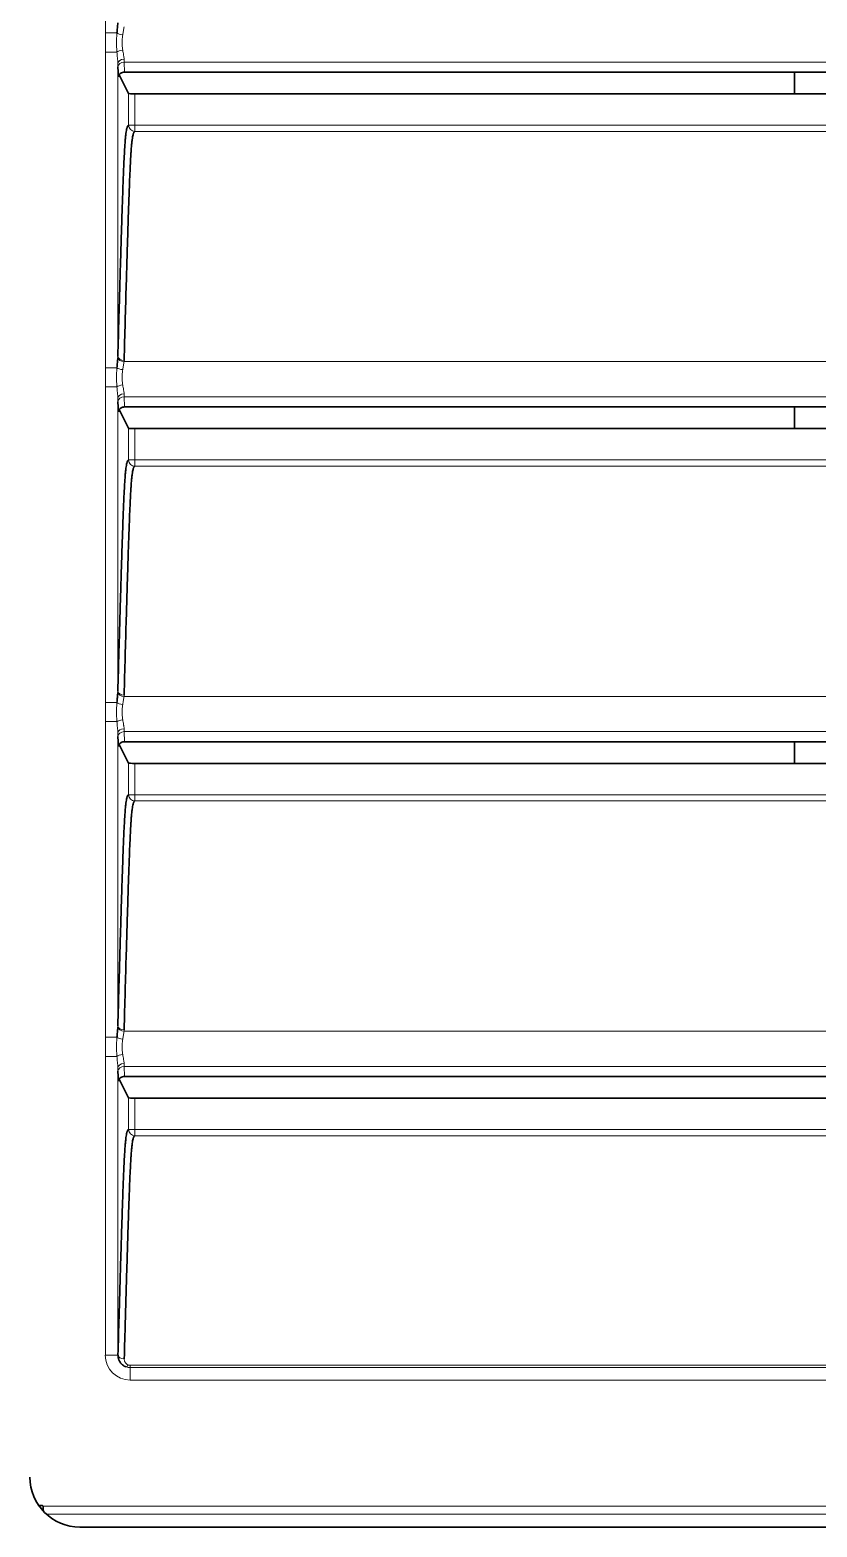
# Model space of a CAD drawing. Header units: inches. Extents: x -1096 to 3103, y -191 to 3207.
# Drawn here: x 615.4 to 646.9, y 1588.3 to 1648.2 of the extents above; entities that cross this region are included whole.
import ezdxf

# ---------------------------------------------------------------- set-up
doc = ezdxf.new("R2010")
doc.units = ezdxf.units.IN

msp = doc.modelspace()

# ---------------------------------------------------------------- linework, layer by layer
at = {"lineweight": 13}
for p, q in [((618.385, 1648.079), (618.385, 1660.713)), ((618.385, 1648.079), (618.848, 1648.079)), ((618.385, 1647.313), (618.848, 1647.313)), ((618.385, 1634.679), (618.385, 1647.313)), ((618.884, 1646.864), (618.884, 1635.131)), ((619.14, 1646.915), (619.157, 1646.51)), ((676.596, 1646.915), (619.14, 1646.915)), ((619.313, 1644.389), (619.313, 1645.657)), ((619.563, 1645.641), (619.563, 1644.389)), ((619.313, 1644.389), (619.563, 1644.389)), ((619.563, 1644.139), (619.563, 1644.389)), ((619.563, 1644.389), (676.172, 1644.389)), ((676.172, 1644.139), (619.563, 1644.139)), ((619.132, 1634.923), (676.604, 1634.923)), ((618.385, 1634.679), (618.848, 1634.679)), ((618.385, 1633.913), (618.848, 1633.913)), ((618.385, 1621.279), (618.385, 1633.913)), ((618.884, 1633.464), (618.884, 1621.731)), ((619.14, 1633.515), (619.157, 1633.11)), ((676.596, 1633.515), (619.14, 1633.515)), ((619.313, 1630.989), (619.313, 1632.257)), ((619.563, 1632.241), (619.563, 1630.989)), ((619.313, 1630.989), (619.563, 1630.989)), ((619.563, 1630.989), (676.172, 1630.989)), ((619.563, 1630.739), (619.563, 1630.989)), ((676.172, 1630.739), (619.563, 1630.739)), ((618.385, 1621.279), (618.848, 1621.279)), ((619.132, 1621.523), (676.604, 1621.523)), ((618.385, 1620.513), (618.848, 1620.513)), ((618.385, 1607.879), (618.385, 1620.513)), ((618.884, 1620.064), (618.884, 1608.331)), ((619.14, 1620.115), (619.157, 1619.71)), ((676.596, 1620.115), (619.14, 1620.115)), ((619.313, 1617.589), (619.313, 1618.857)), ((619.563, 1618.841), (619.563, 1617.589)), ((619.313, 1617.589), (619.563, 1617.589)), ((619.563, 1617.339), (619.563, 1617.589)), ((619.563, 1617.589), (676.172, 1617.589)), ((676.172, 1617.339), (619.563, 1617.339)), ((618.385, 1607.879), (618.848, 1607.879)), ((619.132, 1608.123), (676.604, 1608.123)), ((618.385, 1607.113), (618.848, 1607.113)), ((618.385, 1595.157), (618.385, 1607.113)), ((618.884, 1606.664), (618.884, 1595.157)), ((619.14, 1606.715), (619.157, 1606.31)), ((676.596, 1606.715), (619.14, 1606.715)), ((619.313, 1604.189), (619.313, 1605.457)), ((619.563, 1605.441), (619.563, 1604.189)), ((619.313, 1604.189), (619.563, 1604.189)), ((619.563, 1604.189), (676.172, 1604.189)), ((619.563, 1603.939), (619.563, 1604.189)), ((676.172, 1603.939), (619.563, 1603.939)), ((618.385, 1595.157), (618.884, 1595.157)), ((618.884, 1595.157), (618.891, 1595.164)), ((619.384, 1594.75), (676.351, 1594.75)), ((619.384, 1594.657), (619.384, 1594.75)), ((676.351, 1594.657), (619.384, 1594.657)), ((619.384, 1594.158), (619.384, 1594.657)), ((676.351, 1594.158), (619.384, 1594.158)), ((615.891, 1589.117), (740.844, 1589.117)), ((740.705, 1588.788), (616.03, 1588.788))]:
    msp.add_line(p, q, dxfattribs=at)
at = {"lineweight": 35}
for p, q in [((618.907, 1646.319), (618.89, 1646.72)), ((619.313, 1645.657), (618.937, 1646.403)), ((676.578, 1646.51), (619.157, 1646.51)), ((645.968, 1645.64), (645.968, 1646.509)), ((676.172, 1645.641), (619.563, 1645.641)), ((618.907, 1632.919), (618.89, 1633.32)), ((619.313, 1632.257), (618.937, 1633.003)), ((676.578, 1633.11), (619.157, 1633.11)), ((645.968, 1632.237), (645.968, 1633.105)), ((676.172, 1632.241), (619.563, 1632.241)), ((618.907, 1619.519), (618.89, 1619.92)), ((619.313, 1618.857), (618.937, 1619.603)), ((676.578, 1619.71), (619.157, 1619.71)), ((645.968, 1618.841), (645.968, 1619.71)), ((676.172, 1618.841), (619.563, 1618.841)), ((618.907, 1606.119), (618.89, 1606.52)), ((619.313, 1605.457), (618.937, 1606.203)), ((676.578, 1606.31), (619.157, 1606.31)), ((676.172, 1605.441), (619.563, 1605.441)), ((615.876, 1589.132), (615.891, 1589.117)), ((617.368, 1588.275), (739.368, 1588.275))]:
    msp.add_line(p, q, dxfattribs=at)
msp.add_arc((617.368, 1590.275), 2, 180, 270, dxfattribs=at)
at = {"lineweight": 13}
for centre, major_axis, ratio, start_param, end_param in [((619.079, 1648.079), (-0.248, 0.033), 0.303681, 0.408018, 1.610641), ((619.079, 1647.313), (-0.248, -0.033), 0.303681, 4.672545, 5.875168), ((619.134, 1646.864), (-0.25, -0.008), 0.665625, 4.69165, 6.236404), ((618.917, 1647.696), (0, 1.25), 0.034921, 2.299368, 2.466852), ((619.14, 1646.72), (-0.25, -0.011), 0.780579, 4.678329, 6.227322), ((619.167, 1647.696), (0, 1), 0.043651, 2.299368, 2.466852), ((619.563, 1644.389), (-0.066, 0.241), 0.999345, 1.301791, 2.872251), ((619.132, 1635.079), (-0.249, 0.018), 0.625593, 0.115951, 1.616349), ((619.134, 1635.131), (-0.25, 0.007), 0.626591, 0.044795, 1.588394), ((619.079, 1634.679), (-0.248, 0.033), 0.303681, 0.408018, 1.610641), ((619.079, 1633.913), (-0.248, -0.033), 0.303681, 4.672545, 5.875168), ((619.134, 1633.464), (-0.25, -0.008), 0.665625, 4.69165, 6.236404), ((619.167, 1634.296), (0, 1), 0.043651, 2.299368, 2.466852), ((618.917, 1634.296), (0, 1.25), 0.034921, 2.299368, 2.466852), ((619.14, 1633.32), (-0.25, -0.011), 0.780579, 4.678329, 6.227322), ((619.563, 1630.989), (-0.066, 0.241), 0.999345, 1.301791, 2.872251), ((619.132, 1621.679), (-0.249, 0.018), 0.625593, 0.115951, 1.616349), ((619.134, 1621.731), (-0.25, 0.007), 0.626591, 0.044795, 1.588394), ((619.079, 1621.279), (-0.248, 0.033), 0.303681, 0.408018, 1.610641), ((619.079, 1620.513), (-0.248, -0.033), 0.303681, 4.672545, 5.875168), ((619.134, 1620.064), (-0.25, -0.008), 0.665625, 4.69165, 6.236404), ((618.917, 1620.896), (0, 1.25), 0.034921, 2.299368, 2.466852), ((619.14, 1619.92), (-0.25, -0.011), 0.780579, 4.678329, 6.227322), ((619.167, 1620.896), (0, 1), 0.043651, 2.299368, 2.466852), ((619.563, 1617.589), (-0.066, 0.241), 0.999345, 1.301791, 2.872251), ((619.079, 1607.879), (-0.248, 0.033), 0.303681, 0.408018, 1.610641), ((619.132, 1608.279), (-0.249, 0.018), 0.625593, 0.115951, 1.616349), ((619.134, 1608.331), (-0.25, 0.007), 0.626591, 0.044795, 1.588394), ((619.079, 1607.113), (-0.248, -0.033), 0.303681, 4.672545, 5.875168), ((619.134, 1606.664), (-0.25, -0.008), 0.665625, 4.69165, 6.236404), ((618.917, 1607.496), (0, 1.25), 0.034921, 2.299368, 2.466852), ((619.14, 1606.52), (-0.25, -0.011), 0.780579, 4.678329, 6.227322), ((619.167, 1607.496), (0, 1), 0.043651, 2.299368, 2.466852), ((619.563, 1604.189), (-0.066, 0.241), 0.999345, 1.301791, 2.872251), ((619.385, 1595.158), (0.708, 0.708), 0.998783, 2.356803, 3.926382), ((619.385, 1595.158), (0.355, 0.355), 0.996359, 2.356803, 3.580817), ((619.141, 1595.164), (0.25, -0.007), 0.627253, 3.186419, 4.730036), ((619.299, 1594.922), (0.088, 0.234), 0.271456, 3.187994, 4.085147)]:
    msp.add_ellipse(centre, major_axis=major_axis, ratio=ratio, start_param=start_param, end_param=end_param, dxfattribs=at)
at = {"lineweight": 35}
for centre, major_axis, ratio, start_param, end_param in [((619.563, 1645.658), (0.25, 0), 0.06935, 3.176499, 4.712389), ((619.563, 1632.258), (0.25, 0), 0.06935, 3.176499, 4.712389), ((619.563, 1618.858), (0.25, 0), 0.06935, 3.176499, 4.712389), ((619.563, 1605.458), (0.25, 0), 0.06935, 3.176499, 4.712389), ((615.626, 1589.132), (0.25, 0), 0.034921, 0.034907, 1.18284), ((615.891, 1588.617), (0, 0.5), 0.034921, 5.34021, 6.248279)]:
    msp.add_ellipse(centre, major_axis=major_axis, ratio=ratio, start_param=start_param, end_param=end_param, dxfattribs=at)
at = {"lineweight": 13}
for points, knots in [([(618.385, 1647.313), (618.385, 1647.377), (618.387, 1647.441), (618.389, 1647.569), (618.391, 1647.632), (618.391, 1647.76), (618.389, 1647.824), (618.387, 1647.951), (618.385, 1648.015), (618.385, 1648.079)], [0, 0, 0, 0, 0.25, 0.25, 0.5, 0.5, 0.75, 0.75, 1, 1, 1, 1]), ([(618.848, 1647.313), (618.845, 1647.345), (618.843, 1647.377), (618.84, 1647.44), (618.839, 1647.472), (618.836, 1647.567), (618.835, 1647.631), (618.835, 1647.727), (618.835, 1647.759), (618.836, 1647.824), (618.837, 1647.856), (618.839, 1647.92), (618.84, 1647.952), (618.843, 1648.015), (618.845, 1648.047), (618.848, 1648.079)], [0, 0, 0, 0, 0.125, 0.125, 0.25, 0.25, 0.5, 0.5, 0.625, 0.625, 0.75, 0.75, 0.875, 0.875, 1, 1, 1, 1]), ([(619.079, 1648.002), (619.075, 1647.977), (619.072, 1647.952), (619.066, 1647.902), (619.064, 1647.877), (619.061, 1647.826), (619.059, 1647.8), (619.058, 1647.748), (619.057, 1647.722), (619.057, 1647.643), (619.059, 1647.592), (619.064, 1647.515), (619.066, 1647.49), (619.072, 1647.44), (619.075, 1647.415), (619.079, 1647.39)], [0, 0, 0, 0, 0.125, 0.125, 0.25, 0.25, 0.375, 0.375, 0.5, 0.5, 0.75, 0.75, 0.875, 0.875, 1, 1, 1, 1]), ([(619.132, 1648.323), (619.127, 1648.274), (619.119, 1648.223), (619.104, 1648.143), (619.099, 1648.116), (619.089, 1648.06), (619.084, 1648.031), (619.079, 1648.002)], [0, 0, 0, 0, 0.5, 0.5, 0.75, 0.75, 1, 1, 1, 1]), ([(619.079, 1647.39), (619.09, 1647.324), (619.103, 1647.261), (619.116, 1647.185), (619.118, 1647.171), (619.123, 1647.141), (619.125, 1647.127), (619.131, 1647.084), (619.133, 1647.057), (619.134, 1647.03)], [0, 0, 0, 0, 0.5, 0.5, 0.625, 0.625, 0.75, 0.75, 1, 1, 1, 1]), ([(618.884, 1646.864), (618.884, 1646.899), (618.882, 1646.934), (618.877, 1647.008), (618.873, 1647.045), (618.863, 1647.157), (618.855, 1647.235), (618.848, 1647.313)], [0, 0, 0, 0, 0.25, 0.25, 0.5, 0.5, 1, 1, 1, 1]), ([(619.132, 1634.923), (619.127, 1634.874), (619.119, 1634.823), (619.104, 1634.743), (619.099, 1634.716), (619.089, 1634.66), (619.084, 1634.631), (619.079, 1634.602)], [0, 0, 0, 0, 0.5, 0.5, 0.75, 0.75, 1, 1, 1, 1]), ([(618.385, 1633.913), (618.385, 1633.977), (618.387, 1634.041), (618.389, 1634.169), (618.391, 1634.232), (618.391, 1634.36), (618.389, 1634.424), (618.387, 1634.551), (618.385, 1634.615), (618.385, 1634.679)], [0, 0, 0, 0, 0.25, 0.25, 0.5, 0.5, 0.75, 0.75, 1, 1, 1, 1]), ([(618.848, 1633.913), (618.845, 1633.945), (618.843, 1633.977), (618.84, 1634.04), (618.839, 1634.072), (618.836, 1634.167), (618.835, 1634.231), (618.835, 1634.327), (618.835, 1634.359), (618.836, 1634.424), (618.837, 1634.456), (618.839, 1634.52), (618.84, 1634.552), (618.843, 1634.615), (618.845, 1634.647), (618.848, 1634.679)], [0, 0, 0, 0, 0.125, 0.125, 0.25, 0.25, 0.5, 0.5, 0.625, 0.625, 0.75, 0.75, 0.875, 0.875, 1, 1, 1, 1]), ([(619.079, 1634.602), (619.075, 1634.577), (619.072, 1634.552), (619.066, 1634.502), (619.064, 1634.477), (619.061, 1634.426), (619.059, 1634.4), (619.058, 1634.348), (619.057, 1634.322), (619.057, 1634.243), (619.059, 1634.192), (619.064, 1634.115), (619.066, 1634.09), (619.072, 1634.04), (619.075, 1634.015), (619.079, 1633.99)], [0, 0, 0, 0, 0.125, 0.125, 0.25, 0.25, 0.375, 0.375, 0.5, 0.5, 0.75, 0.75, 0.875, 0.875, 1, 1, 1, 1]), ([(618.884, 1633.464), (618.884, 1633.499), (618.882, 1633.534), (618.877, 1633.608), (618.873, 1633.645), (618.863, 1633.757), (618.855, 1633.835), (618.848, 1633.913)], [0, 0, 0, 0, 0.25, 0.25, 0.5, 0.5, 1, 1, 1, 1]), ([(619.079, 1633.99), (619.09, 1633.924), (619.103, 1633.861), (619.116, 1633.785), (619.118, 1633.771), (619.123, 1633.741), (619.125, 1633.727), (619.131, 1633.684), (619.133, 1633.657), (619.134, 1633.63)], [0, 0, 0, 0, 0.5, 0.5, 0.625, 0.625, 0.75, 0.75, 1, 1, 1, 1]), ([(618.385, 1620.513), (618.385, 1620.577), (618.387, 1620.641), (618.389, 1620.769), (618.391, 1620.832), (618.391, 1620.96), (618.389, 1621.024), (618.387, 1621.151), (618.385, 1621.215), (618.385, 1621.279)], [0, 0, 0, 0, 0.25, 0.25, 0.5, 0.5, 0.75, 0.75, 1, 1, 1, 1]), ([(618.848, 1620.513), (618.845, 1620.545), (618.843, 1620.577), (618.84, 1620.64), (618.839, 1620.672), (618.836, 1620.767), (618.835, 1620.831), (618.835, 1620.927), (618.835, 1620.959), (618.836, 1621.024), (618.837, 1621.056), (618.839, 1621.12), (618.84, 1621.152), (618.843, 1621.215), (618.845, 1621.247), (618.848, 1621.279)], [0, 0, 0, 0, 0.125, 0.125, 0.25, 0.25, 0.5, 0.5, 0.625, 0.625, 0.75, 0.75, 0.875, 0.875, 1, 1, 1, 1]), ([(619.079, 1621.202), (619.075, 1621.177), (619.072, 1621.152), (619.066, 1621.102), (619.064, 1621.077), (619.061, 1621.026), (619.059, 1621), (619.058, 1620.948), (619.057, 1620.922), (619.057, 1620.843), (619.059, 1620.792), (619.064, 1620.715), (619.066, 1620.69), (619.072, 1620.64), (619.075, 1620.615), (619.079, 1620.59)], [0, 0, 0, 0, 0.125, 0.125, 0.25, 0.25, 0.375, 0.375, 0.5, 0.5, 0.75, 0.75, 0.875, 0.875, 1, 1, 1, 1]), ([(619.132, 1621.523), (619.127, 1621.474), (619.119, 1621.423), (619.104, 1621.343), (619.099, 1621.316), (619.089, 1621.26), (619.084, 1621.231), (619.079, 1621.202)], [0, 0, 0, 0, 0.5, 0.5, 0.75, 0.75, 1, 1, 1, 1]), ([(618.884, 1620.064), (618.884, 1620.099), (618.882, 1620.134), (618.877, 1620.208), (618.873, 1620.245), (618.863, 1620.357), (618.855, 1620.435), (618.848, 1620.513)], [0, 0, 0, 0, 0.25, 0.25, 0.5, 0.5, 1, 1, 1, 1]), ([(619.079, 1620.59), (619.09, 1620.524), (619.103, 1620.461), (619.116, 1620.385), (619.118, 1620.371), (619.123, 1620.341), (619.125, 1620.327), (619.131, 1620.284), (619.133, 1620.257), (619.134, 1620.23)], [0, 0, 0, 0, 0.5, 0.5, 0.625, 0.625, 0.75, 0.75, 1, 1, 1, 1]), ([(618.385, 1607.113), (618.385, 1607.177), (618.387, 1607.241), (618.389, 1607.369), (618.391, 1607.432), (618.391, 1607.56), (618.389, 1607.624), (618.387, 1607.751), (618.385, 1607.815), (618.385, 1607.879)], [0, 0, 0, 0, 0.25, 0.25, 0.5, 0.5, 0.75, 0.75, 1, 1, 1, 1]), ([(618.848, 1607.113), (618.845, 1607.145), (618.843, 1607.177), (618.84, 1607.24), (618.839, 1607.272), (618.836, 1607.367), (618.835, 1607.431), (618.835, 1607.527), (618.835, 1607.559), (618.836, 1607.624), (618.837, 1607.656), (618.839, 1607.72), (618.84, 1607.752), (618.843, 1607.815), (618.845, 1607.847), (618.848, 1607.879)], [0, 0, 0, 0, 0.125, 0.125, 0.25, 0.25, 0.5, 0.5, 0.625, 0.625, 0.75, 0.75, 0.875, 0.875, 1, 1, 1, 1]), ([(619.132, 1608.123), (619.127, 1608.074), (619.119, 1608.023), (619.104, 1607.943), (619.099, 1607.916), (619.089, 1607.86), (619.084, 1607.831), (619.079, 1607.802)], [0, 0, 0, 0, 0.5, 0.5, 0.75, 0.75, 1, 1, 1, 1]), ([(619.079, 1607.802), (619.075, 1607.777), (619.072, 1607.752), (619.066, 1607.702), (619.064, 1607.677), (619.061, 1607.626), (619.059, 1607.6), (619.058, 1607.548), (619.057, 1607.522), (619.057, 1607.443), (619.059, 1607.392), (619.064, 1607.315), (619.066, 1607.29), (619.072, 1607.24), (619.075, 1607.215), (619.079, 1607.19)], [0, 0, 0, 0, 0.125, 0.125, 0.25, 0.25, 0.375, 0.375, 0.5, 0.5, 0.75, 0.75, 0.875, 0.875, 1, 1, 1, 1]), ([(618.884, 1606.664), (618.884, 1606.699), (618.882, 1606.734), (618.877, 1606.808), (618.873, 1606.845), (618.863, 1606.957), (618.855, 1607.035), (618.848, 1607.113)], [0, 0, 0, 0, 0.25, 0.25, 0.5, 0.5, 1, 1, 1, 1]), ([(619.079, 1607.19), (619.09, 1607.124), (619.103, 1607.061), (619.116, 1606.985), (619.118, 1606.971), (619.123, 1606.941), (619.125, 1606.927), (619.131, 1606.884), (619.133, 1606.857), (619.134, 1606.83)], [0, 0, 0, 0, 0.5, 0.5, 0.625, 0.625, 0.75, 0.75, 1, 1, 1, 1]), ([(619.141, 1595.007), (619.14, 1594.983), (619.143, 1594.959), (619.15, 1594.93), (619.152, 1594.924), (619.155, 1594.913), (619.158, 1594.907), (619.165, 1594.89), (619.17, 1594.879), (619.183, 1594.857), (619.19, 1594.847), (619.203, 1594.832), (619.207, 1594.827), (619.216, 1594.817), (619.221, 1594.813), (619.237, 1594.8), (619.248, 1594.791), (619.272, 1594.777), (619.285, 1594.77), (619.299, 1594.765)], [0, 0, 0, 0, 0.25, 0.25, 0.3125, 0.3125, 0.375, 0.375, 0.5, 0.5, 0.625, 0.625, 0.6875, 0.6875, 0.75, 0.75, 0.875, 0.875, 1, 1, 1, 1]), ([(619.384, 1594.657), (619.355, 1594.657), (619.326, 1594.659), (619.269, 1594.669), (619.242, 1594.677), (619.215, 1594.687)], [0, 0, 0, 0, 0.5, 0.5, 1, 1, 1, 1]), ([(619.299, 1594.765), (619.313, 1594.76), (619.326, 1594.756), (619.355, 1594.751), (619.369, 1594.75), (619.384, 1594.75)], [0, 0, 0, 0, 0.5, 0.5, 1, 1, 1, 1])]:
    msp.add_open_spline(points, degree=3, knots=knots, dxfattribs=at)
at = {"lineweight": 35}
for points, knots in [([(618.848, 1648.079), (618.851, 1648.113), (618.854, 1648.148), (618.861, 1648.217), (618.864, 1648.251), (618.871, 1648.317), (618.874, 1648.35), (618.879, 1648.416), (618.881, 1648.448), (618.883, 1648.479)], [0, 0, 0, 0, 0.25, 0.25, 0.5, 0.5, 0.75, 0.75, 1, 1, 1, 1]), ([(619.157, 1646.51), (619.141, 1646.51), (619.125, 1646.509), (619.101, 1646.505), (619.094, 1646.503), (619.078, 1646.5), (619.07, 1646.498), (619.048, 1646.491), (619.034, 1646.485), (619.007, 1646.471), (618.994, 1646.463), (618.971, 1646.445), (618.961, 1646.436), (618.947, 1646.42), (618.943, 1646.415), (618.935, 1646.404), (618.931, 1646.398), (618.922, 1646.381), (618.917, 1646.369), (618.91, 1646.344), (618.908, 1646.332), (618.907, 1646.319)], [0, 0, 0, 0, 0.125, 0.125, 0.1875, 0.1875, 0.25, 0.25, 0.375, 0.375, 0.5, 0.5, 0.625, 0.625, 0.6875, 0.6875, 0.75, 0.75, 0.875, 0.875, 1, 1, 1, 1]), ([(618.884, 1635.131), (618.899, 1635.653), (618.914, 1636.175), (618.936, 1636.953), (618.943, 1637.213), (618.958, 1637.73), (618.966, 1637.988), (618.981, 1638.502), (618.988, 1638.758), (619.004, 1639.268), (619.011, 1639.522), (619.027, 1640.026), (619.034, 1640.276), (619.05, 1640.772), (619.058, 1641.018), (619.07, 1641.38), (619.074, 1641.5), (619.081, 1641.678), (619.083, 1641.737), (619.087, 1641.855), (619.089, 1641.913), (619.095, 1642.086), (619.104, 1642.313), (619.113, 1642.531), (619.126, 1642.849), (619.136, 1643.049), (619.151, 1643.323), (619.156, 1643.41), (619.162, 1643.512), (619.163, 1643.532), (619.166, 1643.571), (619.17, 1643.629), (619.174, 1643.683), (619.182, 1643.786), (619.187, 1643.848), (619.198, 1643.96), (619.204, 1644.01), (619.22, 1644.142), (619.232, 1644.206), (619.246, 1644.267), (619.249, 1644.278), (619.255, 1644.298), (619.258, 1644.307), (619.266, 1644.332), (619.272, 1644.345), (619.284, 1644.366), (619.29, 1644.373), (619.301, 1644.384), (619.307, 1644.388), (619.313, 1644.389)], [0, 0, 0, 0, 0.125, 0.125, 0.1875, 0.1875, 0.25, 0.25, 0.3125, 0.3125, 0.375, 0.375, 0.4375, 0.4375, 0.5, 0.5, 0.53125, 0.53125, 0.546875, 0.546875, 0.5625, 0.5625, 0.59375, 0.625, 0.625, 0.6875, 0.6875, 0.71875, 0.71875, 0.726562, 0.726562, 0.734375, 0.75, 0.75, 0.78125, 0.78125, 0.8125, 0.8125, 0.875, 0.875, 0.890625, 0.890625, 0.90625, 0.90625, 0.9375, 0.9375, 0.96875, 0.96875, 1, 1, 1, 1]), ([(619.563, 1644.139), (619.557, 1644.138), (619.551, 1644.135), (619.54, 1644.124), (619.534, 1644.116), (619.522, 1644.096), (619.516, 1644.083), (619.507, 1644.059), (619.505, 1644.05), (619.499, 1644.03), (619.496, 1644.019), (619.481, 1643.959), (619.47, 1643.895), (619.453, 1643.764), (619.447, 1643.714), (619.436, 1643.603), (619.43, 1643.54), (619.422, 1643.437), (619.419, 1643.401), (619.415, 1643.344), (619.414, 1643.325), (619.411, 1643.286), (619.41, 1643.265), (619.404, 1643.163), (619.398, 1643.077), (619.388, 1642.895), (619.384, 1642.799), (619.374, 1642.601), (619.365, 1642.396), (619.356, 1642.18), (619.347, 1641.959), (619.343, 1641.847), (619.335, 1641.618), (619.331, 1641.502), (619.322, 1641.267), (619.318, 1641.149), (619.306, 1640.79), (619.298, 1640.547), (619.283, 1640.057), (619.275, 1639.809), (619.26, 1639.31), (619.252, 1639.06), (619.237, 1638.556), (619.23, 1638.303), (619.207, 1637.541), (619.193, 1637.03), (619.163, 1636.005), (619.149, 1635.49), (619.134, 1634.974)], [0, 0, 0, 0, 0.03125, 0.03125, 0.0625, 0.0625, 0.09375, 0.09375, 0.109375, 0.109375, 0.125, 0.125, 0.1875, 0.1875, 0.21875, 0.21875, 0.25, 0.25, 0.265625, 0.265625, 0.273437, 0.273437, 0.28125, 0.28125, 0.3125, 0.3125, 0.34375, 0.34375, 0.375, 0.40625, 0.40625, 0.4375, 0.4375, 0.46875, 0.46875, 0.5, 0.5, 0.5625, 0.5625, 0.625, 0.625, 0.6875, 0.6875, 0.75, 0.75, 0.875, 0.875, 1, 1, 1, 1]), ([(618.848, 1634.679), (618.851, 1634.713), (618.854, 1634.748), (618.861, 1634.817), (618.864, 1634.851), (618.871, 1634.917), (618.874, 1634.95), (618.879, 1635.016), (618.881, 1635.048), (618.883, 1635.079)], [0, 0, 0, 0, 0.25, 0.25, 0.5, 0.5, 0.75, 0.75, 1, 1, 1, 1]), ([(619.157, 1633.11), (619.141, 1633.11), (619.125, 1633.109), (619.101, 1633.105), (619.094, 1633.103), (619.078, 1633.1), (619.07, 1633.098), (619.048, 1633.091), (619.034, 1633.085), (619.007, 1633.071), (618.994, 1633.063), (618.971, 1633.045), (618.961, 1633.036), (618.947, 1633.02), (618.943, 1633.015), (618.935, 1633.004), (618.931, 1632.998), (618.922, 1632.981), (618.917, 1632.969), (618.91, 1632.944), (618.908, 1632.932), (618.907, 1632.919)], [0, 0, 0, 0, 0.125, 0.125, 0.1875, 0.1875, 0.25, 0.25, 0.375, 0.375, 0.5, 0.5, 0.625, 0.625, 0.6875, 0.6875, 0.75, 0.75, 0.875, 0.875, 1, 1, 1, 1]), ([(618.884, 1621.731), (618.899, 1622.253), (618.914, 1622.775), (618.936, 1623.553), (618.943, 1623.813), (618.958, 1624.33), (618.966, 1624.588), (618.981, 1625.102), (618.988, 1625.358), (619.004, 1625.868), (619.011, 1626.122), (619.027, 1626.626), (619.034, 1626.876), (619.05, 1627.372), (619.058, 1627.618), (619.07, 1627.98), (619.074, 1628.1), (619.081, 1628.278), (619.083, 1628.337), (619.087, 1628.455), (619.089, 1628.513), (619.095, 1628.686), (619.104, 1628.913), (619.113, 1629.131), (619.126, 1629.449), (619.136, 1629.649), (619.151, 1629.923), (619.156, 1630.01), (619.162, 1630.112), (619.163, 1630.132), (619.166, 1630.171), (619.17, 1630.229), (619.174, 1630.283), (619.182, 1630.386), (619.187, 1630.448), (619.198, 1630.56), (619.204, 1630.61), (619.22, 1630.742), (619.232, 1630.806), (619.246, 1630.867), (619.249, 1630.878), (619.255, 1630.898), (619.258, 1630.907), (619.266, 1630.932), (619.272, 1630.945), (619.284, 1630.966), (619.29, 1630.973), (619.301, 1630.984), (619.307, 1630.988), (619.313, 1630.989)], [0, 0, 0, 0, 0.125, 0.125, 0.1875, 0.1875, 0.25, 0.25, 0.3125, 0.3125, 0.375, 0.375, 0.4375, 0.4375, 0.5, 0.5, 0.53125, 0.53125, 0.546875, 0.546875, 0.5625, 0.5625, 0.59375, 0.625, 0.625, 0.6875, 0.6875, 0.71875, 0.71875, 0.726562, 0.726562, 0.734375, 0.75, 0.75, 0.78125, 0.78125, 0.8125, 0.8125, 0.875, 0.875, 0.890625, 0.890625, 0.90625, 0.90625, 0.9375, 0.9375, 0.96875, 0.96875, 1, 1, 1, 1]), ([(619.563, 1630.739), (619.557, 1630.738), (619.551, 1630.735), (619.54, 1630.724), (619.534, 1630.716), (619.522, 1630.696), (619.516, 1630.683), (619.507, 1630.659), (619.505, 1630.65), (619.499, 1630.63), (619.496, 1630.619), (619.481, 1630.559), (619.47, 1630.495), (619.453, 1630.364), (619.447, 1630.314), (619.436, 1630.203), (619.43, 1630.14), (619.422, 1630.037), (619.419, 1630.001), (619.415, 1629.944), (619.414, 1629.925), (619.411, 1629.886), (619.41, 1629.865), (619.404, 1629.763), (619.398, 1629.677), (619.388, 1629.495), (619.384, 1629.399), (619.374, 1629.201), (619.365, 1628.996), (619.356, 1628.78), (619.347, 1628.559), (619.343, 1628.447), (619.335, 1628.218), (619.331, 1628.102), (619.322, 1627.867), (619.318, 1627.749), (619.306, 1627.39), (619.298, 1627.147), (619.283, 1626.657), (619.275, 1626.409), (619.26, 1625.91), (619.252, 1625.66), (619.237, 1625.156), (619.23, 1624.903), (619.207, 1624.141), (619.193, 1623.63), (619.163, 1622.605), (619.149, 1622.09), (619.134, 1621.574)], [0, 0, 0, 0, 0.03125, 0.03125, 0.0625, 0.0625, 0.09375, 0.09375, 0.109375, 0.109375, 0.125, 0.125, 0.1875, 0.1875, 0.21875, 0.21875, 0.25, 0.25, 0.265625, 0.265625, 0.273438, 0.273438, 0.28125, 0.28125, 0.3125, 0.3125, 0.34375, 0.34375, 0.375, 0.40625, 0.40625, 0.4375, 0.4375, 0.46875, 0.46875, 0.5, 0.5, 0.5625, 0.5625, 0.625, 0.625, 0.6875, 0.6875, 0.75, 0.75, 0.875, 0.875, 1, 1, 1, 1]), ([(618.848, 1621.279), (618.851, 1621.313), (618.854, 1621.348), (618.861, 1621.417), (618.864, 1621.451), (618.871, 1621.517), (618.874, 1621.55), (618.879, 1621.616), (618.881, 1621.648), (618.883, 1621.679)], [0, 0, 0, 0, 0.25, 0.25, 0.5, 0.5, 0.75, 0.75, 1, 1, 1, 1]), ([(619.157, 1619.71), (619.141, 1619.71), (619.125, 1619.709), (619.101, 1619.705), (619.094, 1619.703), (619.078, 1619.7), (619.07, 1619.698), (619.048, 1619.691), (619.034, 1619.685), (619.007, 1619.671), (618.994, 1619.663), (618.971, 1619.645), (618.961, 1619.636), (618.947, 1619.62), (618.943, 1619.615), (618.935, 1619.604), (618.931, 1619.598), (618.922, 1619.581), (618.917, 1619.569), (618.91, 1619.544), (618.908, 1619.532), (618.907, 1619.519)], [0, 0, 0, 0, 0.125, 0.125, 0.1875, 0.1875, 0.25, 0.25, 0.375, 0.375, 0.5, 0.5, 0.625, 0.625, 0.6875, 0.6875, 0.75, 0.75, 0.875, 0.875, 1, 1, 1, 1]), ([(618.884, 1608.331), (618.899, 1608.853), (618.914, 1609.375), (618.936, 1610.153), (618.943, 1610.413), (618.958, 1610.93), (618.966, 1611.188), (618.981, 1611.702), (618.988, 1611.958), (619.004, 1612.468), (619.011, 1612.722), (619.027, 1613.226), (619.034, 1613.476), (619.05, 1613.972), (619.058, 1614.218), (619.07, 1614.58), (619.074, 1614.7), (619.081, 1614.878), (619.083, 1614.937), (619.087, 1615.055), (619.089, 1615.113), (619.095, 1615.286), (619.104, 1615.513), (619.113, 1615.731), (619.126, 1616.049), (619.136, 1616.249), (619.151, 1616.523), (619.156, 1616.61), (619.162, 1616.712), (619.163, 1616.732), (619.166, 1616.771), (619.17, 1616.829), (619.174, 1616.883), (619.182, 1616.986), (619.187, 1617.048), (619.198, 1617.16), (619.204, 1617.21), (619.22, 1617.342), (619.232, 1617.406), (619.246, 1617.467), (619.249, 1617.478), (619.255, 1617.498), (619.258, 1617.507), (619.266, 1617.532), (619.272, 1617.545), (619.284, 1617.566), (619.29, 1617.573), (619.301, 1617.584), (619.307, 1617.588), (619.313, 1617.589)], [0, 0, 0, 0, 0.125, 0.125, 0.1875, 0.1875, 0.25, 0.25, 0.3125, 0.3125, 0.375, 0.375, 0.4375, 0.4375, 0.5, 0.5, 0.53125, 0.53125, 0.546875, 0.546875, 0.5625, 0.5625, 0.59375, 0.625, 0.625, 0.6875, 0.6875, 0.71875, 0.71875, 0.726562, 0.726562, 0.734375, 0.75, 0.75, 0.78125, 0.78125, 0.8125, 0.8125, 0.875, 0.875, 0.890625, 0.890625, 0.90625, 0.90625, 0.9375, 0.9375, 0.96875, 0.96875, 1, 1, 1, 1]), ([(619.563, 1617.339), (619.557, 1617.338), (619.551, 1617.335), (619.54, 1617.324), (619.534, 1617.316), (619.522, 1617.296), (619.516, 1617.283), (619.507, 1617.259), (619.505, 1617.25), (619.499, 1617.23), (619.496, 1617.219), (619.481, 1617.159), (619.47, 1617.095), (619.453, 1616.964), (619.447, 1616.914), (619.436, 1616.803), (619.43, 1616.74), (619.422, 1616.637), (619.419, 1616.601), (619.415, 1616.544), (619.414, 1616.525), (619.411, 1616.486), (619.41, 1616.465), (619.404, 1616.363), (619.398, 1616.277), (619.388, 1616.095), (619.384, 1615.999), (619.374, 1615.801), (619.365, 1615.596), (619.356, 1615.38), (619.347, 1615.159), (619.343, 1615.047), (619.335, 1614.818), (619.331, 1614.702), (619.322, 1614.467), (619.318, 1614.349), (619.306, 1613.99), (619.298, 1613.747), (619.283, 1613.257), (619.275, 1613.009), (619.26, 1612.51), (619.252, 1612.26), (619.237, 1611.756), (619.23, 1611.503), (619.207, 1610.741), (619.193, 1610.23), (619.163, 1609.205), (619.149, 1608.69), (619.134, 1608.174)], [0, 0, 0, 0, 0.03125, 0.03125, 0.0625, 0.0625, 0.09375, 0.09375, 0.109375, 0.109375, 0.125, 0.125, 0.1875, 0.1875, 0.21875, 0.21875, 0.25, 0.25, 0.265625, 0.265625, 0.273438, 0.273438, 0.28125, 0.28125, 0.3125, 0.3125, 0.34375, 0.34375, 0.375, 0.40625, 0.40625, 0.4375, 0.4375, 0.46875, 0.46875, 0.5, 0.5, 0.5625, 0.5625, 0.625, 0.625, 0.6875, 0.6875, 0.75, 0.75, 0.875, 0.875, 1, 1, 1, 1]), ([(618.848, 1607.879), (618.851, 1607.913), (618.854, 1607.948), (618.861, 1608.017), (618.864, 1608.051), (618.871, 1608.117), (618.874, 1608.15), (618.879, 1608.216), (618.881, 1608.248), (618.883, 1608.279)], [0, 0, 0, 0, 0.25, 0.25, 0.5, 0.5, 0.75, 0.75, 1, 1, 1, 1]), ([(619.157, 1606.31), (619.141, 1606.31), (619.125, 1606.309), (619.101, 1606.305), (619.094, 1606.303), (619.078, 1606.3), (619.07, 1606.298), (619.048, 1606.291), (619.034, 1606.285), (619.007, 1606.271), (618.994, 1606.263), (618.971, 1606.245), (618.961, 1606.236), (618.947, 1606.22), (618.943, 1606.215), (618.935, 1606.204), (618.931, 1606.198), (618.922, 1606.181), (618.917, 1606.169), (618.91, 1606.144), (618.908, 1606.132), (618.907, 1606.119)], [0, 0, 0, 0, 0.125, 0.125, 0.1875, 0.1875, 0.25, 0.25, 0.375, 0.375, 0.5, 0.5, 0.625, 0.625, 0.6875, 0.6875, 0.75, 0.75, 0.875, 0.875, 1, 1, 1, 1]), ([(618.891, 1595.164), (618.905, 1595.676), (618.92, 1596.187), (618.942, 1596.95), (618.949, 1597.204), (618.964, 1597.711), (618.971, 1597.964), (618.986, 1598.467), (618.993, 1598.718), (619.008, 1599.217), (619.016, 1599.466), (619.031, 1599.959), (619.038, 1600.204), (619.054, 1600.689), (619.062, 1600.929), (619.074, 1601.283), (619.078, 1601.4), (619.086, 1601.631), (619.09, 1601.746), (619.099, 1601.971), (619.107, 1602.192), (619.116, 1602.403), (619.129, 1602.711), (619.139, 1602.904), (619.153, 1603.168), (619.158, 1603.252), (619.164, 1603.349), (619.166, 1603.369), (619.168, 1603.406), (619.172, 1603.462), (619.176, 1603.513), (619.184, 1603.612), (619.189, 1603.672), (619.2, 1603.779), (619.205, 1603.826), (619.222, 1603.952), (619.233, 1604.014), (619.247, 1604.072), (619.25, 1604.082), (619.256, 1604.101), (619.259, 1604.11), (619.267, 1604.134), (619.273, 1604.147), (619.284, 1604.167), (619.29, 1604.174), (619.302, 1604.185), (619.307, 1604.188), (619.313, 1604.189)], [0, 0, 0, 0, 0.125, 0.125, 0.1875, 0.1875, 0.25, 0.25, 0.3125, 0.3125, 0.375, 0.375, 0.4375, 0.4375, 0.5, 0.5, 0.53125, 0.53125, 0.5625, 0.5625, 0.59375, 0.625, 0.625, 0.6875, 0.6875, 0.71875, 0.71875, 0.726563, 0.726563, 0.734375, 0.75, 0.75, 0.78125, 0.78125, 0.8125, 0.8125, 0.875, 0.875, 0.890625, 0.890625, 0.90625, 0.90625, 0.9375, 0.9375, 0.96875, 0.96875, 1, 1, 1, 1]), ([(619.563, 1603.939), (619.557, 1603.938), (619.552, 1603.935), (619.54, 1603.924), (619.534, 1603.917), (619.523, 1603.897), (619.517, 1603.885), (619.509, 1603.862), (619.506, 1603.853), (619.5, 1603.834), (619.486, 1603.782), (619.471, 1603.705), (619.455, 1603.58), (619.449, 1603.533), (619.438, 1603.426), (619.433, 1603.367), (619.425, 1603.268), (619.422, 1603.234), (619.418, 1603.179), (619.417, 1603.161), (619.414, 1603.123), (619.413, 1603.104), (619.406, 1603.006), (619.401, 1602.923), (619.386, 1602.66), (619.377, 1602.467), (619.364, 1602.161), (619.355, 1601.951), (619.346, 1601.732), (619.338, 1601.51), (619.334, 1601.397), (619.326, 1601.168), (619.322, 1601.052), (619.31, 1600.702), (619.302, 1600.465), (619.287, 1599.985), (619.279, 1599.743), (619.264, 1599.255), (619.257, 1599.01), (619.242, 1598.516), (619.234, 1598.268), (619.22, 1597.771), (619.213, 1597.522), (619.198, 1597.021), (619.191, 1596.771), (619.169, 1596.017), (619.155, 1595.512), (619.141, 1595.007)], [0, 0, 0, 0, 0.03125, 0.03125, 0.0625, 0.0625, 0.09375, 0.09375, 0.109375, 0.109375, 0.125, 0.1875, 0.1875, 0.21875, 0.21875, 0.25, 0.25, 0.265625, 0.265625, 0.273437, 0.273437, 0.28125, 0.28125, 0.3125, 0.3125, 0.375, 0.375, 0.40625, 0.4375, 0.4375, 0.46875, 0.46875, 0.5, 0.5, 0.5625, 0.5625, 0.625, 0.625, 0.6875, 0.6875, 0.75, 0.75, 0.8125, 0.8125, 0.875, 0.875, 1, 1, 1, 1]), ([(619.215, 1594.687), (619.189, 1594.696), (619.165, 1594.707), (619.119, 1594.734), (619.097, 1594.748), (619.057, 1594.781), (619.038, 1594.799), (619.003, 1594.837), (618.988, 1594.857), (618.96, 1594.9), (618.948, 1594.922), (618.932, 1594.956), (618.927, 1594.968), (618.918, 1594.992), (618.914, 1595.004), (618.904, 1595.04), (618.894, 1595.089), (618.891, 1595.138), (618.891, 1595.164)], [0, 0, 0, 0, 0.125, 0.125, 0.25, 0.25, 0.375, 0.375, 0.5, 0.5, 0.625, 0.625, 0.6875, 0.6875, 0.75, 0.75, 0.875, 1, 1, 1, 1])]:
    msp.add_open_spline(points, degree=3, knots=knots, dxfattribs=at)
at = {"lineweight": 13}
for points in [[(618.883, 1635.079), (618.884, 1635.096), (618.884, 1635.114), (618.884, 1635.131)], [(619.134, 1634.974), (619.134, 1634.957), (619.133, 1634.94), (619.132, 1634.923)], [(618.883, 1621.679), (618.884, 1621.696), (618.884, 1621.714), (618.884, 1621.731)], [(619.134, 1621.574), (619.134, 1621.557), (619.133, 1621.54), (619.132, 1621.523)], [(618.883, 1608.279), (618.884, 1608.296), (618.884, 1608.314), (618.884, 1608.331)], [(619.134, 1608.174), (619.134, 1608.157), (619.133, 1608.14), (619.132, 1608.123)]]:
    msp.add_open_spline(points, degree=3, dxfattribs=at)

doc.saveas('drawing.dxf')
